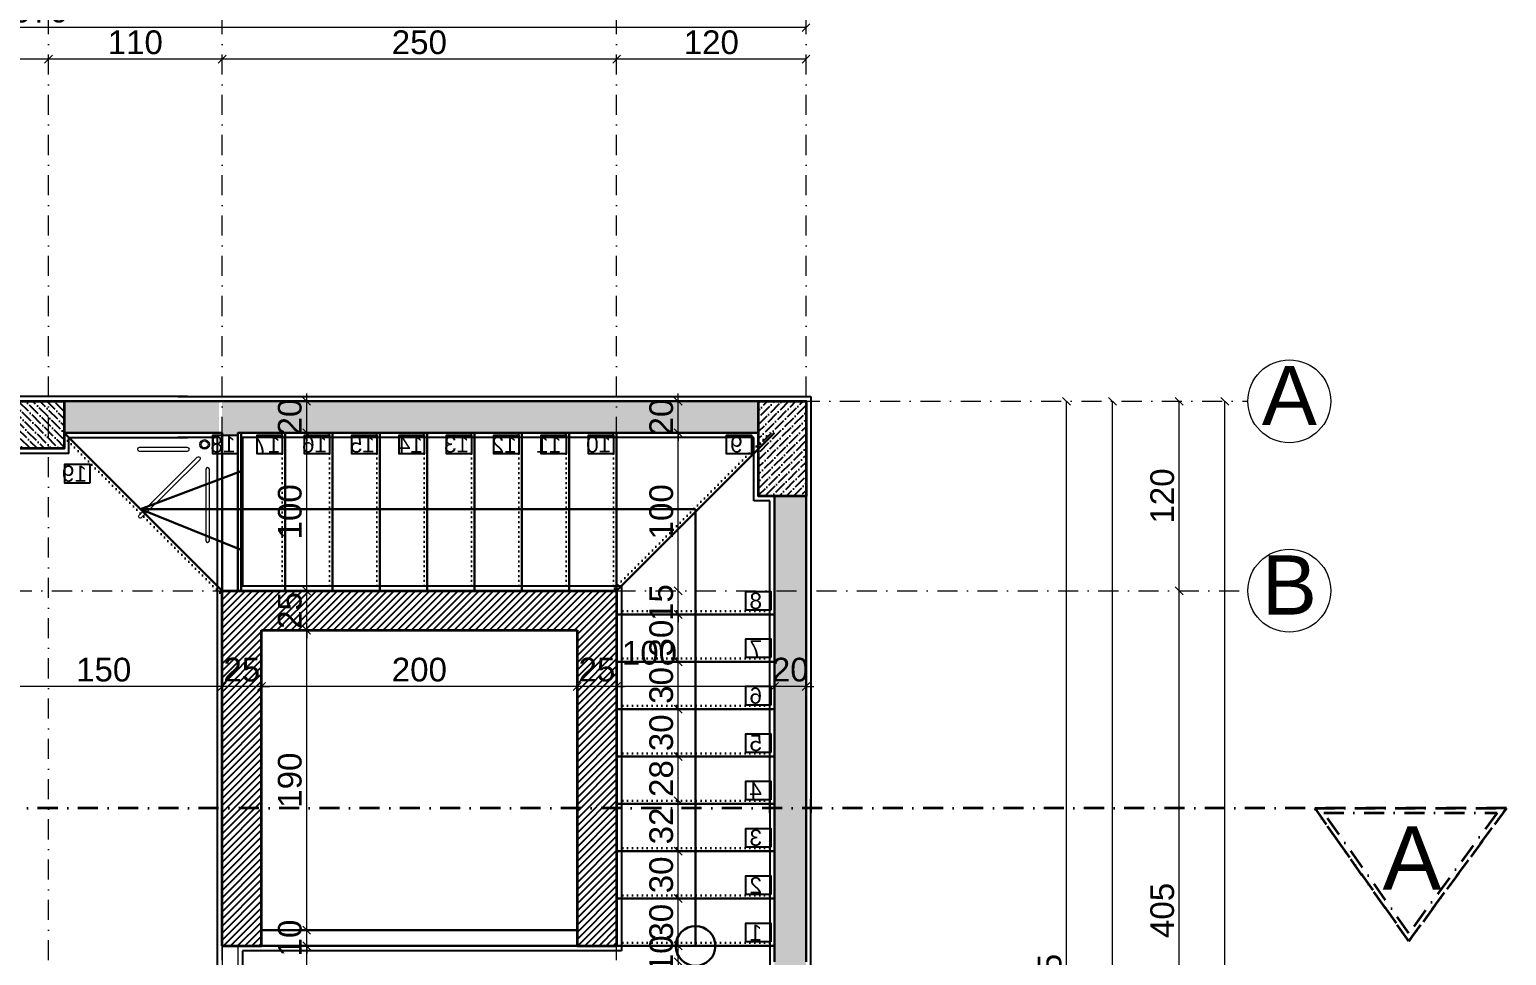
# Model space of a CAD drawing. Header units: millimetres. Extents: x 708 to 46452, y -4963 to 3960.
# Drawn here: x 11489 to 12425, y -3418 to -2832 of the extents above; entities that cross this region are included whole.
import ezdxf

# ---------------------------------------------------------------- set-up
doc = ezdxf.new("R2010")
doc.units = ezdxf.units.MM
for name, pattern in [('ACAD_ISO07W100', [3, 0, -3]), ('ACAD_ISO10W100', [18, 12, -3, 0, -3]), ('DASHDOT', [25.4, 12.7, -6.35, 0, -6.35]), ('DUZ', [0])]:
    doc.linetypes.add(name, pattern=pattern)
for name, color, linetype, lineweight in [('00_DUVAR', 22, 'Continuous', 30), ('00_IC_OLCU', 139, 'Continuous', 20), ('00_KOLON', 2, 'Continuous', 35), ('00_TEFRİŞ', 251, 'Continuous', 9), ('20', 1, 'Continuous', 0), ('AKS', 153, 'ACAD_ISO10W100', 20), ('aks ve noktalılar', 129, 'DASHDOT', 13), ('kesit çizgisi', 4, 'DASHDOT', 35), ('merdiven', 255, 'Continuous', 30), ('ölçü yatay', 150, 'DUZ', 18)]:
    doc.layers.add(name, color=color, linetype=linetype, lineweight=lineweight)
for name, color, linetype in [('DUVARTARAMA', 7, 'Continuous'), ('F-arka_plan', 7, 'Continuous'), ('PENCERE', 3, 'Continuous'), ('SIVA', 135, 'Continuous')]:
    doc.layers.add(name, color=color, linetype=linetype)
doc.styles.add('arial_1_18', font='arial.ttf', dxfattribs={"height": 0.2})
doc.styles.add('mimari altlik$0$194_PTB_WET_B1$0$Standard', font='arial.ttf')
doc.styles.get("Standard").update_dxf_attribs({"font": 'arial.ttf'})
doc.dimstyles.new('ALP_OLCU', dxfattribs={"dimscale": 0, "dimtxt": 15, "dimasz": 5, "dimexe": 0.18, "dimexo": 0.06, "dimgap": 3, "dimtad": 1, "dimdec": 0, "dimrnd": 0.1, "dimzin": 9, "dimdsep": 46, "dimtxsty": 'Standard', "dimblk": 'OBLIQUE', "dimcen": 0, "dimse1": 1, "dimse2": 1, "dimclrd": 256, "dimclre": 256, "dimclrt": 53, "dimadec": 0, "dimazin": 0, "dimtfac": 1, "dimtdec": 0, "dimtix": 1, "dimtmove": 1, "dimatfit": 3, "dimldrblk": 'ARCHTICK', "dimfxl": 0.18, "dimtolj": 1, "dimlwd": -1, "dimarcsym": 0})

# ---------------------------------------------------------------- blocks, each defined once
blk = doc.blocks.new('TRHHT')
for points in [[(5310.02, -1796.23), (5325.88, -1796.23), (5325.88, -1784.38), (5310.02, -1784.38)], [(5397.49, -1796.23), (5413.35, -1796.23), (5413.35, -1784.38), (5397.49, -1784.38)], [(5427.49, -1796.23), (5443.35, -1796.23), (5443.35, -1784.38), (5427.49, -1784.38)], [(5457.49, -1796.23), (5473.35, -1796.23), (5473.35, -1784.38), (5457.49, -1784.38)], [(5487.49, -1796.23), (5503.35, -1796.23), (5503.35, -1784.38), (5487.49, -1784.38)], [(5517.49, -1796.23), (5533.35, -1796.23), (5533.35, -1784.38), (5517.49, -1784.38)], [(5547.49, -1796.23), (5563.35, -1796.23), (5563.35, -1784.38), (5547.49, -1784.38)], [(5577.49, -1796.23), (5593.35, -1796.23), (5593.35, -1784.38), (5577.49, -1784.38)], [(5607.49, -1796.23), (5623.35, -1796.23), (5623.35, -1784.38), (5607.49, -1784.38)], [(5635.49, -1796.23), (5651.35, -1796.23), (5651.35, -1784.38), (5635.49, -1784.38)], [(5729.24, -1814.72), (5745.1, -1814.72), (5745.1, -1802.88), (5729.24, -1802.88)], [(5297.76, -1895.35), (5313.62, -1895.35), (5313.62, -1883.51), (5297.76, -1883.51)], [(5297.76, -1925.35), (5313.62, -1925.35), (5313.62, -1913.51), (5297.76, -1913.51)], [(5297.76, -1955.35), (5313.62, -1955.35), (5313.62, -1943.51), (5297.76, -1943.51)], [(5297.76, -1985.35), (5313.62, -1985.35), (5313.62, -1973.51), (5297.76, -1973.51)], [(5297.76, -2015.35), (5313.62, -2015.35), (5313.62, -2003.51), (5297.76, -2003.51)], [(5297.76, -2045.35), (5313.62, -2045.35), (5313.62, -2033.51), (5297.76, -2033.51)], [(5297.76, -2075.35), (5313.62, -2075.35), (5313.62, -2063.51), (5297.76, -2063.51)], [(5297.76, -2105.35), (5313.62, -2105.35), (5313.62, -2093.51), (5297.76, -2093.51)]]:
    blk.add_lwpolyline(points, close=True)
at = {"layer": 'merdiven'}
for p, q in [((5697.17, -1831.28), (5345.49, -1831.28)), ((5345.49, -1831.28), (5345.49, -2107.96)), ((5295.49, -1897.96), (5395.49, -1897.96)), ((5295.49, -1927.96), (5395.49, -1927.96)), ((5295.49, -1957.96), (5395.49, -1957.96)), ((5295.49, -1987.96), (5395.49, -1987.96)), ((5295.49, -2017.96), (5395.49, -2017.96)), ((5295.49, -2047.96), (5395.49, -2047.96)), ((5295.49, -2077.96), (5395.49, -2077.96)), ((5295.49, -2107.96), (5395.49, -2107.96))]:
    blk.add_line(p, q, dxfattribs=at)
at = {"layer": 'merdiven', "linetype": 'ACAD_ISO07W100'}
for p, q in [((5295.49, -1895.96), (5395.49, -1895.96)), ((5295.49, -1925.96), (5395.49, -1925.96)), ((5295.49, -1955.96), (5395.49, -1955.96)), ((5295.49, -1985.96), (5395.49, -1985.96)), ((5295.49, -2015.96), (5395.49, -2015.96)), ((5295.49, -2045.96), (5395.49, -2045.96)), ((5295.49, -2075.96), (5395.49, -2075.96)), ((5295.49, -2105.96), (5395.49, -2105.96))]:
    blk.add_line(p, q, dxfattribs=at)
at = {"layer": 'merdiven'}
for points in [[(5395.49, -1882.96), (5295.49, -1782.96)], [(5395.49, -1882.96), (5395.49, -1782.96)], [(5425.49, -1882.96), (5425.49, -1782.96)], [(5455.49, -1882.96), (5455.49, -1782.96)], [(5485.49, -1882.96), (5485.49, -1782.96)], [(5515.49, -1882.96), (5515.49, -1782.96)], [(5545.49, -1882.96), (5545.49, -1782.96)], [(5575.49, -1882.96), (5575.49, -1782.96)], [(5605.49, -1882.96), (5605.49, -1782.96)], [(5633.49, -1882.96), (5633.49, -1782.96)], [(5645.49, -1882.96), (5745.49, -1782.96)], [(5697.17, -1831.28), (5633.49, -1807.12)], [(5697.17, -1831.28), (5633.49, -1857.12)]]:
    blk.add_lwpolyline(points, dxfattribs=at)
at = {"layer": 'merdiven', "linetype": 'ACAD_ISO07W100'}
for points in [[(5396.9, -1881.54), (5296.9, -1781.54)], [(5397.49, -1882.96), (5397.49, -1782.96)], [(5427.49, -1882.96), (5427.49, -1782.96)], [(5457.49, -1882.96), (5457.49, -1782.96)], [(5487.49, -1882.96), (5487.49, -1782.96)], [(5517.49, -1882.96), (5517.49, -1782.96)], [(5547.49, -1882.96), (5547.49, -1782.96)], [(5577.49, -1882.96), (5577.49, -1782.96)], [(5607.49, -1882.96), (5607.49, -1782.96)], [(5635.49, -1882.96), (5635.49, -1782.96)], [(5646.9, -1884.37), (5746.9, -1784.37)]]:
    blk.add_lwpolyline(points, dxfattribs=at)
at = {"layer": 'merdiven'}
blk.add_circle((5345.49, -2107.96), 12.59, dxfattribs=at)
at = {"layer": 'merdiven', "color": 7, "lineweight": 35, "attachment_point": 7, "style": 'mimari altlik$0$194_PTB_WET_B1$0$Standard'}
for s, insert, char_height in [('9', (5315.62, -1795.53), 10.25), ('10', (5398.87, -1795.53), 10.253), ('\\pt184.55744;11', (5430.48, -1795.53), 10.2532), ('\\pt184.55744;12', (5458.81, -1795.53), 10.2532), ('13', (5488.91, -1795.53), 10.253), ('14', (5518.21, -1795.53), 10.253), ('15', (5548.61, -1795.53), 10.253), ('16', (5578.85, -1795.53), 10.253), ('17', (5608.55, -1795.53), 10.253), ('18', (5636.94, -1795.53), 10.253), ('\\pt184.55744;19', (5731.09, -1814.03), 10.2532), ('8', (5303.36, -1894.65), 10.25), ('7', (5303.36, -1924.65), 10.25), ('6', (5303.36, -1954.65), 10.25), ('5', (5303.36, -1984.65), 10.25), ('4', (5303.36, -2014.65), 10.25), ('3', (5303.36, -2044.65), 10.25), ('2', (5303.36, -2074.65), 10.25), ('1', (5303.36, -2104.65), 10.25)]:
    blk.add_mtext_dynamic_manual_height_columns(s, width=190.3601, gutter_width=51.27, heights=[0], dxfattribs=dict(at, insert=insert, char_height=char_height))
blk = doc.blocks.new('KOLON')
at = {"layer": 'DUVARTARAMA'}
h = blk.add_hatch(dxfattribs=at)
h.set_pattern_fill('ANSI36', color=8)
h.paths.add_polyline_path([(549.39, 3102.43), (579.39, 3102.43), (579.39, 3042.43), (549.39, 3042.43)])
at = {"layer": '00_KOLON'}
blk.add_lwpolyline([(549.39, 3102.43), (579.39, 3102.43), (579.39, 3042.43), (549.39, 3042.43), (549.39, 3102.43)], dxfattribs=at)
blk = doc.blocks.new('FWWEF')
at = {"layer": 'DUVARTARAMA'}
h = blk.add_hatch(dxfattribs=at)
h.set_pattern_fill('ANSI36', color=8, angle=90)
h.set_pattern_definition([(135, (14553.361, -3646.7643), (-6.173926, 1.683798), [7.9375, -1.5875, 0, -1.5875])])
h.paths.add_polyline_path([(11445.93, -3097.37), (11445.93, -3067.37), (11510.93, -3067.37), (11510.93, -3097.37)])
h = blk.add_hatch(dxfattribs=at)
h.set_pattern_fill('ANSI31', color=256)
h.set_pattern_definition([(45, (4550.9117, -1304.416), (-2.245064, 2.245064), [])])
h.paths.add_polyline_path([(11635.93, -3212.37), (11835.93, -3212.37), (11835.93, -3412.37), (11860.93, -3412.37), (11860.93, -3187.37), (11610.93, -3187.37), (11610.93, -3412.37), (11635.93, -3412.37)])
at = {"layer": '00_DUVAR'}
for p, q in [((11860.93, -3187.37), (11610.93, -3187.37)), ((11610.93, -3187.37), (11610.93, -3412.37)), ((11860.93, -3412.37), (11860.93, -3187.37))]:
    blk.add_line(p, q, dxfattribs=at)
at = {"layer": '00_KOLON'}
for p, q in [((11610.93, -3412.37), (11610.93, -3187.37)), ((11610.93, -3187.37), (11860.93, -3187.37)), ((11860.93, -3187.37), (11860.93, -3412.37)), ((11635.93, -3212.37), (11835.93, -3212.37))]:
    blk.add_line(p, q, dxfattribs=at)
for points in [[(11445.93, -3097.37), (11445.93, -3067.37), (11510.93, -3067.37), (11510.93, -3097.37), (11445.93, -3097.37)], [(11610.93, -3412.37), (11635.93, -3412.37), (11635.93, -3212.37)], [(11835.93, -3212.37), (11835.93, -3412.37), (11860.93, -3412.37)]]:
    blk.add_lwpolyline(points, dxfattribs=at)
at = {"layer": 'AKS', "color": 30, "linetype": 'Continuous', "lineweight": 5}
for centre in [(12287.18, -3067.37), (12287.18, -3187.37)]:
    blk.add_circle(centre, 26.25, dxfattribs=at)
at = {"layer": 'aks ve noktalılar'}
for points in [[(11500.93, -4492.37), (11500.93, -2743.88)], [(11610.93, -4492.37), (11610.93, -2743.88)], [(11860.93, -4492.37), (11860.93, -2743.88)], [(11980.93, -4492.37), (11980.93, -2743.88)], [(10585.15, -3067.37), (11670.93, -3067.37)], [(11670.93, -3067.37), (12260.93, -3067.37)], [(10585.15, -3187.37), (12260.93, -3187.37)]]:
    blk.add_lwpolyline(points, dxfattribs=at)
at = {"layer": '00_KOLON', "rotation": 180}
blk.add_blockref('KOLON', (12530.32, -24.94), dxfattribs=at)
at = {"layer": 'AKS', "color": 30, "linetype": 'Continuous', "lineweight": 5, "style": 'arial_1_18'}
for s, p in [('A', (12269.74, -3082.47)), ('B', (12269.74, -3202.47))]:
    blk.add_text(s, height=37.5, dxfattribs=at).set_placement(p)
blk = doc.blocks.new('_Oblique')
at = {"color": 0, "linetype": 'ByBlock', "lineweight": -2}
blk.add_line((-0.5, -0.5), (0.5, 0.5), dxfattribs=at)
blk = doc.blocks.new('*D332')
at = {"layer": '00_IC_OLCU', "transparency": 16777216}
blk.add_line((11980.93, -2830.7), (11010.93, -2830.7), dxfattribs=at)
at = {"layer": 'Defpoints', "color": 0, "transparency": 16777216}
for p in [(11010.93, -2830.7), (11010.93, -3067.37), (11980.93, -3067.37)]:
    blk.add_point(p, dxfattribs=at)
at = {"layer": '00_IC_OLCU', "transparency": 16777216, "xscale": 5, "yscale": 5, "zscale": 5, "rotation": 180}
blk.add_blockref('_Oblique', (11010.93, -2830.7), dxfattribs=at)
at = {"layer": '00_IC_OLCU', "transparency": 16777216, "xscale": 5, "yscale": 5, "zscale": 5}
blk.add_blockref('_Oblique', (11980.93, -2830.7), dxfattribs=at)
at = {"layer": '00_IC_OLCU', "color": 53, "transparency": 16777216, "insert": (11495.93, -2820.04), "char_height": 15, "attachment_point": 5}
blk.add_mtext('\\A1;970', dxfattribs=at)
blk = doc.blocks.new('_ArchTick')
at = {"color": 0, "linetype": 'ByBlock', "const_width": 0.15}
blk.add_lwpolyline([(-0.5, -0.5), (0.5, 0.5)], dxfattribs=at)
blk = doc.blocks.new('*D333')
at = {"layer": '00_IC_OLCU', "transparency": 16777216}
blk.add_line((11980.93, -2850.7), (11860.93, -2850.7), dxfattribs=at)
at = {"layer": 'Defpoints', "color": 0, "transparency": 16777216}
for p in [(11860.93, -2850.7), (11860.93, -3067.37), (11980.93, -3067.37)]:
    blk.add_point(p, dxfattribs=at)
at = {"layer": '00_IC_OLCU', "transparency": 16777216, "xscale": 5, "yscale": 5, "zscale": 5, "rotation": 180}
blk.add_blockref('_Oblique', (11860.93, -2850.7), dxfattribs=at)
at = {"layer": '00_IC_OLCU', "transparency": 16777216, "xscale": 5, "yscale": 5, "zscale": 5}
blk.add_blockref('_Oblique', (11980.93, -2850.7), dxfattribs=at)
at = {"layer": '00_IC_OLCU', "color": 53, "transparency": 16777216, "insert": (11920.93, -2840.04), "char_height": 15, "attachment_point": 5}
blk.add_mtext('\\A1;120', dxfattribs=at)
blk = doc.blocks.new('*D334')
at = {"layer": '00_IC_OLCU', "transparency": 16777216}
blk.add_line((11860.93, -2850.7), (11610.93, -2850.7), dxfattribs=at)
at = {"layer": 'Defpoints', "color": 0, "transparency": 16777216}
for p in [(11610.93, -2850.7), (11610.93, -2850.7), (11860.93, -3067.37)]:
    blk.add_point(p, dxfattribs=at)
at = {"layer": '00_IC_OLCU', "transparency": 16777216, "xscale": 5, "yscale": 5, "zscale": 5, "rotation": 180}
blk.add_blockref('_Oblique', (11610.93, -2850.7), dxfattribs=at)
at = {"layer": '00_IC_OLCU', "transparency": 16777216, "xscale": 5, "yscale": 5, "zscale": 5}
blk.add_blockref('_Oblique', (11860.93, -2850.7), dxfattribs=at)
at = {"layer": '00_IC_OLCU', "color": 53, "transparency": 16777216, "insert": (11735.93, -2840.04), "char_height": 15, "attachment_point": 5}
blk.add_mtext('\\A1;250', dxfattribs=at)
blk = doc.blocks.new('*D335')
at = {"layer": '00_IC_OLCU', "transparency": 16777216}
blk.add_line((11610.93, -2850.7), (11500.93, -2850.7), dxfattribs=at)
at = {"layer": 'Defpoints', "color": 0, "transparency": 16777216}
for p in [(11500.93, -2850.7), (11500.93, -2850.7), (11610.93, -2850.7)]:
    blk.add_point(p, dxfattribs=at)
at = {"layer": '00_IC_OLCU', "transparency": 16777216, "xscale": 5, "yscale": 5, "zscale": 5, "rotation": 180}
blk.add_blockref('_Oblique', (11500.93, -2850.7), dxfattribs=at)
at = {"layer": '00_IC_OLCU', "transparency": 16777216, "xscale": 5, "yscale": 5, "zscale": 5}
blk.add_blockref('_Oblique', (11610.93, -2850.7), dxfattribs=at)
at = {"layer": '00_IC_OLCU', "color": 53, "transparency": 16777216, "insert": (11555.93, -2840.04), "char_height": 15, "attachment_point": 5}
blk.add_mtext('\\A1;110', dxfattribs=at)
blk = doc.blocks.new('*D336')
at = {"layer": '00_IC_OLCU', "transparency": 16777216}
blk.add_line((11500.93, -2850.7), (11410.93, -2850.7), dxfattribs=at)
at = {"layer": 'Defpoints', "color": 0, "transparency": 16777216}
for p in [(11410.93, -2850.7), (11410.93, -2850.7), (11500.93, -2850.7)]:
    blk.add_point(p, dxfattribs=at)
at = {"layer": '00_IC_OLCU', "transparency": 16777216, "xscale": 5, "yscale": 5, "zscale": 5, "rotation": 180}
blk.add_blockref('_Oblique', (11410.93, -2850.7), dxfattribs=at)
at = {"layer": '00_IC_OLCU', "transparency": 16777216, "xscale": 5, "yscale": 5, "zscale": 5}
blk.add_blockref('_Oblique', (11500.93, -2850.7), dxfattribs=at)
at = {"layer": '00_IC_OLCU', "color": 53, "transparency": 16777216, "insert": (11455.93, -2840.04), "char_height": 15, "attachment_point": 5}
blk.add_mtext('\\A1;90', dxfattribs=at)
blk = doc.blocks.new('*D249')
at = {"layer": '00_IC_OLCU', "transparency": 16777216}
blk.add_line((12246.29, -4157.37), (12246.29, -3067.37), dxfattribs=at)
at = {"layer": 'Defpoints', "color": 0, "transparency": 16777216}
for p in [(11980.93, -3067.37), (12246.29, -3067.37), (11410.93, -4157.37)]:
    blk.add_point(p, dxfattribs=at)
at = {"layer": '00_IC_OLCU', "transparency": 16777216, "xscale": 5, "yscale": 5, "zscale": 5}
for p, rotation in [((12246.29, -3067.37), 90), ((12246.29, -4157.37), 270)]:
    blk.add_blockref('_Oblique', p, dxfattribs=dict(at, rotation=rotation))
at = {"layer": '00_IC_OLCU', "color": 53, "transparency": 16777216, "insert": (12235.63, -3612.37), "char_height": 15, "attachment_point": 5, "rotation": 90}
blk.add_mtext('\\A1;1090', dxfattribs=at)
blk = doc.blocks.new('*D310')
at = {"layer": '00_IC_OLCU', "transparency": 16777216}
blk.add_line((12217.37, -3592.37), (12217.37, -3187.37), dxfattribs=at)
at = {"layer": 'Defpoints', "color": 0, "transparency": 16777216}
for p in [(12217.37, -3187.37), (12217.37, -3187.37), (12217.37, -3592.37)]:
    blk.add_point(p, dxfattribs=at)
at = {"layer": '00_IC_OLCU', "transparency": 16777216, "xscale": 5, "yscale": 5, "zscale": 5}
for p, rotation in [((12217.37, -3187.37), 90), ((12217.37, -3592.37), 270)]:
    blk.add_blockref('_Oblique', p, dxfattribs=dict(at, rotation=rotation))
at = {"layer": '00_IC_OLCU', "color": 53, "transparency": 16777216, "insert": (12206.71, -3389.87), "char_height": 15, "attachment_point": 5, "rotation": 90}
blk.add_mtext('\\A1;405', dxfattribs=at)
blk = doc.blocks.new('*D311')
at = {"layer": '00_IC_OLCU', "transparency": 16777216}
blk.add_line((12217.37, -3187.37), (12217.37, -3067.37), dxfattribs=at)
at = {"layer": 'Defpoints', "color": 0, "transparency": 16777216}
for p in [(12217.37, -3067.37), (12217.37, -3067.37), (12217.37, -3187.37)]:
    blk.add_point(p, dxfattribs=at)
at = {"layer": '00_IC_OLCU', "transparency": 16777216, "xscale": 5, "yscale": 5, "zscale": 5}
for p, rotation in [((12217.37, -3067.37), 90), ((12217.37, -3187.37), 270)]:
    blk.add_blockref('_Oblique', p, dxfattribs=dict(at, rotation=rotation))
at = {"layer": '00_IC_OLCU', "color": 53, "transparency": 16777216, "insert": (12206.71, -3127.37), "char_height": 15, "attachment_point": 5, "rotation": 90}
blk.add_mtext('\\A1;120', dxfattribs=at)
blk = doc.blocks.new('*D313')
at = {"layer": '00_IC_OLCU', "transparency": 16777216}
blk.add_line((12175.14, -4075.37), (12175.14, -3067.37), dxfattribs=at)
at = {"layer": 'Defpoints', "color": 0, "transparency": 16777216}
for p in [(11980.93, -3067.37), (12175.14, -3067.37), (11410.93, -4075.37)]:
    blk.add_point(p, dxfattribs=at)
at = {"layer": '00_IC_OLCU', "transparency": 16777216, "xscale": 5, "yscale": 5, "zscale": 5}
for p, rotation in [((12175.14, -3067.37), 90), ((12175.14, -4075.37), 270)]:
    blk.add_blockref('_Oblique', p, dxfattribs=dict(at, rotation=rotation))
at = {"layer": '00_IC_OLCU', "color": 53, "transparency": 16777216, "insert": (12164.48, -3571.37), "char_height": 15, "attachment_point": 5, "rotation": 90}
blk.add_mtext('\\A1;1008', dxfattribs=at)
blk = doc.blocks.new('*D316')
at = {"layer": '00_IC_OLCU', "transparency": 16777216}
blk.add_line((12145.96, -3802.37), (12145.96, -3067.37), dxfattribs=at)
at = {"layer": 'Defpoints', "color": 0, "transparency": 16777216}
for p in [(11970.93, -3067.37), (12145.96, -3067.37), (11970.93, -3802.37)]:
    blk.add_point(p, dxfattribs=at)
at = {"layer": '00_IC_OLCU', "transparency": 16777216, "xscale": 5, "yscale": 5, "zscale": 5}
for p, rotation in [((12145.96, -3067.37), 90), ((12145.96, -3802.37), 270)]:
    blk.add_blockref('_Oblique', p, dxfattribs=dict(at, rotation=rotation))
at = {"layer": '00_IC_OLCU', "color": 53, "transparency": 16777216, "insert": (12135.3, -3434.87), "char_height": 15, "attachment_point": 5, "rotation": 90}
blk.add_mtext('\\A1;735', dxfattribs=at)
blk = doc.blocks.new('*D326')
at = {"layer": '00_IC_OLCU', "transparency": 16777216}
blk.add_line((11664.56, -3582.37), (11664.56, -3412.37), dxfattribs=at)
at = {"layer": 'Defpoints', "color": 0, "transparency": 16777216}
for p in [(11635.93, -3412.37), (11664.56, -3412.37), (11626.04, -3582.37)]:
    blk.add_point(p, dxfattribs=at)
at = {"layer": '00_IC_OLCU', "transparency": 16777216, "xscale": 5, "yscale": 5, "zscale": 5}
for p, rotation in [((11664.56, -3412.37), 90), ((11664.56, -3582.37), 270)]:
    blk.add_blockref('_Oblique', p, dxfattribs=dict(at, rotation=rotation))
at = {"layer": '00_IC_OLCU', "color": 53, "transparency": 16777216, "insert": (11653.9, -3497.37), "char_height": 15, "attachment_point": 5, "rotation": 90}
blk.add_mtext('\\A1;170', dxfattribs=at)
blk = doc.blocks.new('*D327')
at = {"layer": '00_IC_OLCU', "transparency": 16777216}
for p, q in [((11664.56, -3402.37), (11664.56, -3397.37)), ((11664.56, -3412.37), (11664.56, -3402.37)), ((11664.56, -3412.37), (11664.56, -3417.37))]:
    blk.add_line(p, q, dxfattribs=at)
at = {"layer": 'Defpoints', "color": 0, "transparency": 16777216}
for p in [(11635.93, -3402.37), (11664.56, -3402.37), (11635.93, -3412.37)]:
    blk.add_point(p, dxfattribs=at)
at = {"layer": '00_IC_OLCU', "transparency": 16777216, "xscale": 5, "yscale": 5, "zscale": 5}
for p, rotation in [((11664.56, -3402.37), 270), ((11664.56, -3412.37), 90)]:
    blk.add_blockref('_Oblique', p, dxfattribs=dict(at, rotation=rotation))
at = {"layer": '00_IC_OLCU', "color": 53, "transparency": 16777216, "insert": (11653.9, -3407.37), "char_height": 15, "attachment_point": 5, "rotation": 90}
blk.add_mtext('\\A1;10', dxfattribs=at)
blk = doc.blocks.new('*D328')
at = {"layer": '00_IC_OLCU', "transparency": 16777216}
blk.add_line((11664.56, -3402.37), (11664.56, -3212.37), dxfattribs=at)
at = {"layer": 'Defpoints', "color": 0, "transparency": 16777216}
for p in [(11635.93, -3212.37), (11664.56, -3212.37), (11635.93, -3402.37)]:
    blk.add_point(p, dxfattribs=at)
at = {"layer": '00_IC_OLCU', "transparency": 16777216, "xscale": 5, "yscale": 5, "zscale": 5}
for p, rotation in [((11664.56, -3212.37), 90), ((11664.56, -3402.37), 270)]:
    blk.add_blockref('_Oblique', p, dxfattribs=dict(at, rotation=rotation))
at = {"layer": '00_IC_OLCU', "color": 53, "transparency": 16777216, "insert": (11653.9, -3307.37), "char_height": 15, "attachment_point": 5, "rotation": 90}
blk.add_mtext('\\A1;190', dxfattribs=at)
blk = doc.blocks.new('*D329')
at = {"layer": '00_IC_OLCU', "transparency": 16777216}
for p, q in [((11664.56, -3187.37), (11664.56, -3182.37)), ((11664.56, -3212.37), (11664.56, -3187.37)), ((11664.56, -3212.37), (11664.56, -3217.37))]:
    blk.add_line(p, q, dxfattribs=at)
at = {"layer": 'Defpoints', "color": 0, "transparency": 16777216}
for p in [(11610.93, -3187.37), (11664.56, -3187.37), (11635.93, -3212.37)]:
    blk.add_point(p, dxfattribs=at)
at = {"layer": '00_IC_OLCU', "transparency": 16777216, "xscale": 5, "yscale": 5, "zscale": 5}
for p, rotation in [((11664.56, -3187.37), 270), ((11664.56, -3212.37), 90)]:
    blk.add_blockref('_Oblique', p, dxfattribs=dict(at, rotation=rotation))
at = {"layer": '00_IC_OLCU', "color": 53, "transparency": 16777216, "insert": (11653.9, -3199.87), "char_height": 15, "attachment_point": 5, "rotation": 90}
blk.add_mtext('\\A1;25', dxfattribs=at)
blk = doc.blocks.new('*D330')
at = {"layer": '00_IC_OLCU', "transparency": 16777216}
blk.add_line((11664.56, -3187.37), (11664.56, -3087.37), dxfattribs=at)
at = {"layer": 'Defpoints', "color": 0, "transparency": 16777216}
for p in [(11622.93, -3087.37), (11664.56, -3087.37), (11610.93, -3187.37)]:
    blk.add_point(p, dxfattribs=at)
at = {"layer": '00_IC_OLCU', "transparency": 16777216, "xscale": 5, "yscale": 5, "zscale": 5}
for p, rotation in [((11664.56, -3087.37), 90), ((11664.56, -3187.37), 270)]:
    blk.add_blockref('_Oblique', p, dxfattribs=dict(at, rotation=rotation))
at = {"layer": '00_IC_OLCU', "color": 53, "transparency": 16777216, "insert": (11653.9, -3137.37), "char_height": 15, "attachment_point": 5, "rotation": 90}
blk.add_mtext('\\A1;100', dxfattribs=at)
blk = doc.blocks.new('*D331')
at = {"layer": '00_IC_OLCU', "transparency": 16777216}
for p, q in [((11664.56, -3067.37), (11664.56, -3062.37)), ((11664.56, -3087.37), (11664.56, -3067.37)), ((11664.56, -3087.37), (11664.56, -3092.37))]:
    blk.add_line(p, q, dxfattribs=at)
at = {"layer": 'Defpoints', "color": 0, "transparency": 16777216}
for p in [(11585.93, -3067.37), (11664.56, -3067.37), (11622.93, -3087.37)]:
    blk.add_point(p, dxfattribs=at)
at = {"layer": '00_IC_OLCU', "transparency": 16777216, "xscale": 5, "yscale": 5, "zscale": 5}
for p, rotation in [((11664.56, -3067.37), 270), ((11664.56, -3087.37), 90)]:
    blk.add_blockref('_Oblique', p, dxfattribs=dict(at, rotation=rotation))
at = {"layer": '00_IC_OLCU', "color": 53, "transparency": 16777216, "insert": (11653.9, -3077.37), "char_height": 15, "attachment_point": 5, "rotation": 90}
blk.add_mtext('\\A1;20', dxfattribs=at)
blk = doc.blocks.new('*D260')
at = {"layer": '00_IC_OLCU', "transparency": 16777216}
for p, q in [((11899.93, -3412.37), (11899.93, -3407.37)), ((11899.93, -3422.37), (11899.93, -3412.37)), ((11899.93, -3422.37), (11899.93, -3427.37))]:
    blk.add_line(p, q, dxfattribs=at)
at = {"layer": 'Defpoints', "color": 0, "transparency": 16777216}
for p in [(11860.93, -3412.37), (11899.93, -3412.37), (11960.93, -3422.37)]:
    blk.add_point(p, dxfattribs=at)
at = {"layer": '00_IC_OLCU', "transparency": 16777216, "xscale": 5, "yscale": 5, "zscale": 5}
for p, rotation in [((11899.93, -3412.37), 270), ((11899.93, -3422.37), 90)]:
    blk.add_blockref('_Oblique', p, dxfattribs=dict(at, rotation=rotation))
at = {"layer": '00_IC_OLCU', "color": 53, "transparency": 16777216, "insert": (11889.27, -3417.37), "char_height": 15, "attachment_point": 5, "rotation": 90}
blk.add_mtext('\\A1;10', dxfattribs=at)
blk = doc.blocks.new('*D261')
at = {"layer": '00_IC_OLCU', "transparency": 16777216}
blk.add_line((11899.93, -3412.37), (11899.93, -3382.37), dxfattribs=at)
at = {"layer": 'Defpoints', "color": 0, "transparency": 16777216}
for p in [(11860.93, -3382.37), (11899.93, -3382.37), (11860.93, -3412.37)]:
    blk.add_point(p, dxfattribs=at)
at = {"layer": '00_IC_OLCU', "transparency": 16777216, "xscale": 5, "yscale": 5, "zscale": 5}
for p, rotation in [((11899.93, -3382.37), 90), ((11899.93, -3412.37), 270)]:
    blk.add_blockref('_Oblique', p, dxfattribs=dict(at, rotation=rotation))
at = {"layer": '00_IC_OLCU', "color": 53, "transparency": 16777216, "insert": (11889.26, -3397.37), "char_height": 15, "attachment_point": 5, "rotation": 90}
blk.add_mtext('\\A1;30', dxfattribs=at)
blk = doc.blocks.new('*D262')
at = {"layer": '00_IC_OLCU', "transparency": 16777216}
blk.add_line((11899.93, -3382.37), (11899.93, -3352.37), dxfattribs=at)
at = {"layer": 'Defpoints', "color": 0, "transparency": 16777216}
for p in [(11860.93, -3352.37), (11899.93, -3352.37), (11860.93, -3382.37)]:
    blk.add_point(p, dxfattribs=at)
at = {"layer": '00_IC_OLCU', "transparency": 16777216, "xscale": 5, "yscale": 5, "zscale": 5}
for p, rotation in [((11899.93, -3352.37), 90), ((11899.93, -3382.37), 270)]:
    blk.add_blockref('_Oblique', p, dxfattribs=dict(at, rotation=rotation))
at = {"layer": '00_IC_OLCU', "color": 53, "transparency": 16777216, "insert": (11889.26, -3367.37), "char_height": 15, "attachment_point": 5, "rotation": 90}
blk.add_mtext('\\A1;30', dxfattribs=at)
blk = doc.blocks.new('*D263')
at = {"layer": '00_IC_OLCU', "transparency": 16777216}
blk.add_line((11899.93, -3352.37), (11899.93, -3320.37), dxfattribs=at)
at = {"layer": 'Defpoints', "color": 0, "transparency": 16777216}
for p in [(11860.93, -3320.37), (11899.93, -3320.37), (11860.93, -3352.37)]:
    blk.add_point(p, dxfattribs=at)
at = {"layer": '00_IC_OLCU', "transparency": 16777216, "xscale": 5, "yscale": 5, "zscale": 5}
for p, rotation in [((11899.93, -3320.37), 90), ((11899.93, -3352.37), 270)]:
    blk.add_blockref('_Oblique', p, dxfattribs=dict(at, rotation=rotation))
at = {"layer": '00_IC_OLCU', "color": 53, "transparency": 16777216, "insert": (11889.26, -3336.37), "char_height": 15, "attachment_point": 5, "rotation": 90}
blk.add_mtext('\\A1;32', dxfattribs=at)
blk = doc.blocks.new('*D264')
at = {"layer": '00_IC_OLCU', "transparency": 16777216}
blk.add_line((11899.93, -3320.37), (11899.93, -3292.37), dxfattribs=at)
at = {"layer": 'Defpoints', "color": 0, "transparency": 16777216}
for p in [(11860.93, -3292.37), (11899.93, -3292.37), (11860.93, -3320.37)]:
    blk.add_point(p, dxfattribs=at)
at = {"layer": '00_IC_OLCU', "transparency": 16777216, "xscale": 5, "yscale": 5, "zscale": 5}
for p, rotation in [((11899.93, -3292.37), 90), ((11899.93, -3320.37), 270)]:
    blk.add_blockref('_Oblique', p, dxfattribs=dict(at, rotation=rotation))
at = {"layer": '00_IC_OLCU', "color": 53, "transparency": 16777216, "insert": (11889.27, -3306.37), "char_height": 15, "attachment_point": 5, "rotation": 90}
blk.add_mtext('\\A1;28', dxfattribs=at)
blk = doc.blocks.new('*D265')
at = {"layer": '00_IC_OLCU', "transparency": 16777216}
blk.add_line((11899.93, -3292.37), (11899.93, -3262.37), dxfattribs=at)
at = {"layer": 'Defpoints', "color": 0, "transparency": 16777216}
for p in [(11860.93, -3262.37), (11899.93, -3262.37), (11860.93, -3292.37)]:
    blk.add_point(p, dxfattribs=at)
at = {"layer": '00_IC_OLCU', "transparency": 16777216, "xscale": 5, "yscale": 5, "zscale": 5}
for p, rotation in [((11899.93, -3262.37), 90), ((11899.93, -3292.37), 270)]:
    blk.add_blockref('_Oblique', p, dxfattribs=dict(at, rotation=rotation))
at = {"layer": '00_IC_OLCU', "color": 53, "transparency": 16777216, "insert": (11889.26, -3277.37), "char_height": 15, "attachment_point": 5, "rotation": 90}
blk.add_mtext('\\A1;30', dxfattribs=at)
blk = doc.blocks.new('*D266')
at = {"layer": '00_IC_OLCU', "transparency": 16777216}
blk.add_line((11899.93, -3262.37), (11899.93, -3232.37), dxfattribs=at)
at = {"layer": 'Defpoints', "color": 0, "transparency": 16777216}
for p in [(11860.93, -3232.37), (11899.93, -3232.37), (11860.93, -3262.37)]:
    blk.add_point(p, dxfattribs=at)
at = {"layer": '00_IC_OLCU', "transparency": 16777216, "xscale": 5, "yscale": 5, "zscale": 5}
for p, rotation in [((11899.93, -3232.37), 90), ((11899.93, -3262.37), 270)]:
    blk.add_blockref('_Oblique', p, dxfattribs=dict(at, rotation=rotation))
at = {"layer": '00_IC_OLCU', "color": 53, "transparency": 16777216, "insert": (11889.26, -3247.37), "char_height": 15, "attachment_point": 5, "rotation": 90}
blk.add_mtext('\\A1;30', dxfattribs=at)
blk = doc.blocks.new('*D267')
at = {"layer": '00_IC_OLCU', "transparency": 16777216}
blk.add_line((11899.93, -3232.37), (11899.93, -3202.37), dxfattribs=at)
at = {"layer": 'Defpoints', "color": 0, "transparency": 16777216}
for p in [(11860.93, -3202.37), (11899.93, -3202.37), (11860.93, -3232.37)]:
    blk.add_point(p, dxfattribs=at)
at = {"layer": '00_IC_OLCU', "transparency": 16777216, "xscale": 5, "yscale": 5, "zscale": 5}
for p, rotation in [((11899.93, -3202.37), 90), ((11899.93, -3232.37), 270)]:
    blk.add_blockref('_Oblique', p, dxfattribs=dict(at, rotation=rotation))
at = {"layer": '00_IC_OLCU', "color": 53, "transparency": 16777216, "insert": (11889.26, -3217.37), "char_height": 15, "attachment_point": 5, "rotation": 90}
blk.add_mtext('\\A1;30', dxfattribs=at)
blk = doc.blocks.new('*D268')
at = {"layer": '00_IC_OLCU', "transparency": 16777216}
for p, q in [((11899.93, -3187.37), (11899.93, -3182.37)), ((11899.93, -3202.37), (11899.93, -3187.37)), ((11899.93, -3202.37), (11899.93, -3207.37))]:
    blk.add_line(p, q, dxfattribs=at)
at = {"layer": 'Defpoints', "color": 0, "transparency": 16777216}
for p in [(11858.93, -3187.37), (11899.93, -3187.37), (11860.93, -3202.37)]:
    blk.add_point(p, dxfattribs=at)
at = {"layer": '00_IC_OLCU', "transparency": 16777216, "xscale": 5, "yscale": 5, "zscale": 5}
for p, rotation in [((11899.93, -3187.37), 270), ((11899.93, -3202.37), 90)]:
    blk.add_blockref('_Oblique', p, dxfattribs=dict(at, rotation=rotation))
at = {"layer": '00_IC_OLCU', "color": 53, "transparency": 16777216, "insert": (11889.27, -3194.87), "char_height": 15, "attachment_point": 5, "rotation": 90}
blk.add_mtext('\\A1;15', dxfattribs=at)
blk = doc.blocks.new('*D269')
at = {"layer": '00_IC_OLCU', "transparency": 16777216}
blk.add_line((11899.93, -3187.37), (11899.93, -3087.37), dxfattribs=at)
at = {"layer": 'Defpoints', "color": 0, "transparency": 16777216}
for p in [(11858.93, -3087.37), (11899.93, -3087.37), (11858.93, -3187.37)]:
    blk.add_point(p, dxfattribs=at)
at = {"layer": '00_IC_OLCU', "transparency": 16777216, "xscale": 5, "yscale": 5, "zscale": 5}
for p, rotation in [((11899.93, -3087.37), 90), ((11899.93, -3187.37), 270)]:
    blk.add_blockref('_Oblique', p, dxfattribs=dict(at, rotation=rotation))
at = {"layer": '00_IC_OLCU', "color": 53, "transparency": 16777216, "insert": (11889.27, -3137.37), "char_height": 15, "attachment_point": 5, "rotation": 90}
blk.add_mtext('\\A1;100', dxfattribs=at)
blk = doc.blocks.new('*D270')
at = {"layer": '00_IC_OLCU', "transparency": 16777216}
for p, q in [((11899.93, -3067.37), (11899.93, -3062.37)), ((11899.93, -3087.37), (11899.93, -3067.37)), ((11899.93, -3087.37), (11899.93, -3092.37))]:
    blk.add_line(p, q, dxfattribs=at)
at = {"layer": 'Defpoints', "color": 0, "transparency": 16777216}
for p in [(11860.93, -3067.37), (11899.93, -3067.37), (11858.93, -3087.37)]:
    blk.add_point(p, dxfattribs=at)
at = {"layer": '00_IC_OLCU', "transparency": 16777216, "xscale": 5, "yscale": 5, "zscale": 5}
for p, rotation in [((11899.93, -3067.37), 270), ((11899.93, -3087.37), 90)]:
    blk.add_blockref('_Oblique', p, dxfattribs=dict(at, rotation=rotation))
at = {"layer": '00_IC_OLCU', "color": 53, "transparency": 16777216, "insert": (11889.27, -3077.37), "char_height": 15, "attachment_point": 5, "rotation": 90}
blk.add_mtext('\\A1;20', dxfattribs=at)
blk = doc.blocks.new('*D286')
at = {"layer": '00_IC_OLCU', "transparency": 16777216}
for p, q in [((11960.93, -3248.08), (11955.93, -3248.08)), ((11980.93, -3248.08), (11960.93, -3248.08)), ((11980.93, -3248.08), (11985.93, -3248.08))]:
    blk.add_line(p, q, dxfattribs=at)
at = {"layer": 'Defpoints', "color": 0, "transparency": 16777216}
for p in [(11960.93, -3248.08), (11960.93, -3258.72), (11980.93, -3258.72)]:
    blk.add_point(p, dxfattribs=at)
at = {"layer": '00_IC_OLCU', "transparency": 16777216, "xscale": 5, "yscale": 5, "zscale": 5}
blk.add_blockref('_Oblique', (11960.93, -3248.08), dxfattribs=at)
at = {"layer": '00_IC_OLCU', "transparency": 16777216, "xscale": 5, "yscale": 5, "zscale": 5, "rotation": 180}
blk.add_blockref('_Oblique', (11980.93, -3248.08), dxfattribs=at)
at = {"layer": '00_IC_OLCU', "color": 53, "transparency": 16777216, "insert": (11970.93, -3237.43), "char_height": 15, "attachment_point": 5}
blk.add_mtext('\\A1;20', dxfattribs=at)
blk = doc.blocks.new('*D287')
at = {"layer": '00_IC_OLCU', "transparency": 16777216}
blk.add_line((11960.93, -3248.08), (11860.93, -3248.08), dxfattribs=at)
at = {"layer": 'Defpoints', "color": 0, "transparency": 16777216}
for p in [(11860.93, -3248.08), (11860.93, -3248.08), (11960.93, -3258.72)]:
    blk.add_point(p, dxfattribs=at)
at = {"layer": '00_IC_OLCU', "transparency": 16777216, "xscale": 5, "yscale": 5, "zscale": 5, "rotation": 180}
blk.add_blockref('_Oblique', (11860.93, -3248.08), dxfattribs=at)
at = {"layer": '00_IC_OLCU', "transparency": 16777216, "xscale": 5, "yscale": 5, "zscale": 5}
blk.add_blockref('_Oblique', (11960.93, -3248.08), dxfattribs=at)
at = {"layer": '00_IC_OLCU', "color": 53, "transparency": 16777216, "insert": (11881.75, -3226.77), "char_height": 15, "attachment_point": 5}
blk.add_mtext('\\A1;100', dxfattribs=at)
blk = doc.blocks.new('*D288')
at = {"layer": '00_IC_OLCU', "transparency": 16777216}
for p, q in [((11835.93, -3248.08), (11830.93, -3248.08)), ((11860.93, -3248.08), (11835.93, -3248.08)), ((11860.93, -3248.08), (11865.93, -3248.08))]:
    blk.add_line(p, q, dxfattribs=at)
at = {"layer": 'Defpoints', "color": 0, "transparency": 16777216}
for p in [(11835.93, -3212.37), (11835.93, -3248.08), (11860.93, -3248.08)]:
    blk.add_point(p, dxfattribs=at)
at = {"layer": '00_IC_OLCU', "transparency": 16777216, "xscale": 5, "yscale": 5, "zscale": 5}
blk.add_blockref('_Oblique', (11835.93, -3248.08), dxfattribs=at)
at = {"layer": '00_IC_OLCU', "transparency": 16777216, "xscale": 5, "yscale": 5, "zscale": 5, "rotation": 180}
blk.add_blockref('_Oblique', (11860.93, -3248.08), dxfattribs=at)
at = {"layer": '00_IC_OLCU', "color": 53, "transparency": 16777216, "insert": (11848.43, -3237.43), "char_height": 15, "attachment_point": 5}
blk.add_mtext('\\A1;25', dxfattribs=at)
blk = doc.blocks.new('*D289')
at = {"layer": '00_IC_OLCU', "transparency": 16777216}
blk.add_line((11835.93, -3248.08), (11635.93, -3248.08), dxfattribs=at)
at = {"layer": 'Defpoints', "color": 0, "transparency": 16777216}
for p in [(11635.93, -3212.37), (11835.93, -3212.37), (11635.93, -3248.08)]:
    blk.add_point(p, dxfattribs=at)
at = {"layer": '00_IC_OLCU', "transparency": 16777216, "xscale": 5, "yscale": 5, "zscale": 5, "rotation": 180}
blk.add_blockref('_Oblique', (11635.93, -3248.08), dxfattribs=at)
at = {"layer": '00_IC_OLCU', "transparency": 16777216, "xscale": 5, "yscale": 5, "zscale": 5}
blk.add_blockref('_Oblique', (11835.93, -3248.08), dxfattribs=at)
at = {"layer": '00_IC_OLCU', "color": 53, "transparency": 16777216, "insert": (11735.93, -3237.43), "char_height": 15, "attachment_point": 5}
blk.add_mtext('\\A1;200', dxfattribs=at)
blk = doc.blocks.new('*D290')
at = {"layer": '00_IC_OLCU', "transparency": 16777216}
for p, q in [((11610.93, -3248.08), (11605.93, -3248.08)), ((11635.93, -3248.08), (11610.93, -3248.08)), ((11635.93, -3248.08), (11640.93, -3248.08))]:
    blk.add_line(p, q, dxfattribs=at)
at = {"layer": 'Defpoints', "color": 0, "transparency": 16777216}
for p in [(11610.93, -3187.37), (11635.93, -3212.37), (11610.93, -3248.08)]:
    blk.add_point(p, dxfattribs=at)
at = {"layer": '00_IC_OLCU', "transparency": 16777216, "xscale": 5, "yscale": 5, "zscale": 5}
blk.add_blockref('_Oblique', (11610.93, -3248.08), dxfattribs=at)
at = {"layer": '00_IC_OLCU', "transparency": 16777216, "xscale": 5, "yscale": 5, "zscale": 5, "rotation": 180}
blk.add_blockref('_Oblique', (11635.93, -3248.08), dxfattribs=at)
at = {"layer": '00_IC_OLCU', "color": 53, "transparency": 16777216, "insert": (11623.43, -3237.43), "char_height": 15, "attachment_point": 5}
blk.add_mtext('\\A1;25', dxfattribs=at)
blk = doc.blocks.new('*D291')
at = {"layer": '00_IC_OLCU', "transparency": 16777216}
blk.add_line((11610.93, -3248.08), (11460.93, -3248.08), dxfattribs=at)
at = {"layer": 'Defpoints', "color": 0, "transparency": 16777216}
for p in [(11610.93, -3187.37), (11460.93, -3247.37), (11460.93, -3248.08)]:
    blk.add_point(p, dxfattribs=at)
at = {"layer": '00_IC_OLCU', "transparency": 16777216, "xscale": 5, "yscale": 5, "zscale": 5, "rotation": 180}
blk.add_blockref('_Oblique', (11460.93, -3248.08), dxfattribs=at)
at = {"layer": '00_IC_OLCU', "transparency": 16777216, "xscale": 5, "yscale": 5, "zscale": 5}
blk.add_blockref('_Oblique', (11610.93, -3248.08), dxfattribs=at)
at = {"layer": '00_IC_OLCU', "color": 53, "transparency": 16777216, "insert": (11535.93, -3237.43), "char_height": 15, "attachment_point": 5}
blk.add_mtext('\\A1;150', dxfattribs=at)
blk = doc.blocks.new('RGREG')
at = {"layer": '00_IC_OLCU'}
for base, p1, p2, angle, picture, middle in [((11010.93, -2830.7), (11980.93, -3067.37), (11010.93, -3067.37), 180, '*D332', (11495.93, -2820.04)), ((11410.93, -2850.7), (11500.93, -2850.7), (11410.93, -2850.7), 180, '*D336', (11455.93, -2840.04)), ((11500.93, -2850.7), (11610.93, -2850.7), (11500.93, -2850.7), 180, '*D335', (11555.93, -2840.04)), ((11610.93, -2850.7), (11860.93, -3067.37), (11610.93, -2850.7), 180, '*D334', (11735.93, -2840.04)), ((11860.93, -2850.7), (11980.93, -3067.37), (11860.93, -3067.37), 180, '*D333', (11920.93, -2840.04)), ((12246.29, -3067.37), (11410.93, -4157.37), (11980.93, -3067.37), 90, '*D249', (12235.63, -3612.37)), ((12175.14, -3067.37), (11410.93, -4075.37), (11980.93, -3067.37), 90, '*D313', (12164.48, -3571.37)), ((11664.56, -3067.37), (11622.93, -3087.37), (11585.93, -3067.37), 90, '*D331', (11653.9, -3077.37)), ((11899.93, -3067.37), (11858.93, -3087.37), (11860.93, -3067.37), 90, '*D270', (11889.27, -3077.37)), ((12145.96, -3067.37), (11970.93, -3802.37), (11970.93, -3067.37), 90, '*D316', (12135.3, -3434.87)), ((12217.37, -3067.37), (12217.37, -3187.37), (12217.37, -3067.37), 90, '*D311', (12206.71, -3127.37)), ((11664.56, -3087.37), (11610.93, -3187.37), (11622.93, -3087.37), 90, '*D330', (11653.9, -3137.37)), ((11899.93, -3087.37), (11858.93, -3187.37), (11858.93, -3087.37), 90, '*D269', (11889.27, -3137.37)), ((11460.93, -3248.08), (11610.93, -3187.37), (11460.93, -3247.37), 180, '*D291', (11535.93, -3237.43)), ((11610.93, -3248.08), (11635.93, -3212.37), (11610.93, -3187.37), 180, '*D290', (11623.43, -3237.43)), ((11664.56, -3187.37), (11635.93, -3212.37), (11610.93, -3187.37), 90, '*D329', (11653.9, -3199.87)), ((11899.93, -3187.37), (11860.93, -3202.37), (11858.93, -3187.37), 90, '*D268', (11889.27, -3194.87)), ((12217.37, -3187.37), (12217.37, -3592.37), (12217.37, -3187.37), 90, '*D310', (12206.71, -3389.87)), ((11899.93, -3202.37), (11860.93, -3232.37), (11860.93, -3202.37), 90, '*D267', (11889.26, -3217.37)), ((11664.56, -3212.37), (11635.93, -3402.37), (11635.93, -3212.37), 90, '*D328', (11653.9, -3307.37)), ((11635.93, -3248.08), (11835.93, -3212.37), (11635.93, -3212.37), 180, '*D289', (11735.93, -3237.43)), ((11835.93, -3248.08), (11860.93, -3248.08), (11835.93, -3212.37), 180, '*D288', (11848.43, -3237.43)), ((11960.93, -3248.08), (11980.93, -3258.72), (11960.93, -3258.72), 180, '*D286', (11970.93, -3237.43)), ((11899.93, -3232.37), (11860.93, -3262.37), (11860.93, -3232.37), 90, '*D266', (11889.26, -3247.37)), ((11899.93, -3262.37), (11860.93, -3292.37), (11860.93, -3262.37), 90, '*D265', (11889.26, -3277.37)), ((11899.93, -3292.37), (11860.93, -3320.37), (11860.93, -3292.37), 90, '*D264', (11889.27, -3306.37)), ((11899.93, -3320.37), (11860.93, -3352.37), (11860.93, -3320.37), 90, '*D263', (11889.26, -3336.37)), ((11899.93, -3352.37), (11860.93, -3382.37), (11860.93, -3352.37), 90, '*D262', (11889.26, -3367.37)), ((11899.93, -3382.37), (11860.93, -3412.37), (11860.93, -3382.37), 90, '*D261', (11889.26, -3397.37)), ((11664.56, -3402.37), (11635.93, -3412.37), (11635.93, -3402.37), 90, '*D327', (11653.9, -3407.37)), ((11899.93, -3412.37), (11960.93, -3422.37), (11860.93, -3412.37), 90, '*D260', (11889.27, -3417.37)), ((11664.56, -3412.37), (11626.04, -3582.37), (11635.93, -3412.37), 90, '*D326', (11653.9, -3497.37))]:
    dim = blk.add_linear_dim(base=base, p1=p1, p2=p2, angle=angle, dimstyle='ALP_OLCU', override={"dimscale": 1}, dxfattribs=at)
    dim.commit()
    dim.dimension.update_dxf_attribs({"geometry": picture, "text_midpoint": middle})
dim = blk.add_linear_dim(base=(11860.93, -3248.08), p1=(11960.93, -3258.72), p2=(11860.93, -3248.08), angle=180, dimstyle='ALP_OLCU', override={"dimscale": 1}, dxfattribs=at)
dim.commit()
dim.dimension.update_dxf_attribs({"geometry": '*D287', "text_midpoint": (11881.75, -3237.43), "dimtype": 128})

msp = doc.modelspace()

# ---------------------------------------------------------------- hatches: boundary and pattern name
at = {"layer": 'F-arka_plan', "true_color": 0x636466}
h = msp.add_hatch(dxfattribs=at)
h.set_pattern_fill('ANSI36', color=251)
h.paths.add_polyline_path([(11608.965, -3067.372), (11510.93, -3067.372), (11510.93, -3087.372), (11585.93, -3087.372), (11608.965, -3087.372)])
h.paths.add_polyline_path([(11860.93, -3067.372), (11670.93, -3067.372), (11610.93, -3067.372), (11610.93, -3088.801), (11620.93, -3088.801), (11620.93, -3087.372), (11860.93, -3087.372)])
h.paths.add_polyline_path([(11950.93, -3067.372), (11860.93, -3067.372), (11860.93, -3087.372), (11950.93, -3087.372)])
h.paths.add_polyline_path([(11980.93, -3187.372), (11960.93, -3187.372), (11960.93, -3325.158), (11980.93, -3325.158)])
h.paths.add_polyline_path([(11980.93, -3127.372), (11960.93, -3127.372), (11960.93, -3187.372), (11980.93, -3187.372)])
h.paths.add_polyline_path([(11980.93, -3325.158), (11960.93, -3325.158), (11960.93, -3422.372), (11960.93, -3582.372), (11980.93, -3582.372)])

# ---------------------------------------------------------------- linework, layer by layer
at = {"layer": '00_DUVAR'}
for p, q in [((11510.93, -3090.201), (11510.93, -3087.372)), ((11835.93, -3212.372), (11635.93, -3212.372))]:
    msp.add_line(p, q, dxfattribs=at)
for points in [[(11585.93, -3067.372), (11435.93, -3067.372)], [(11980.93, -3067.372), (11585.93, -3067.372)], [(11980.93, -3325.158), (11980.93, -3067.372)], [(11585.93, -3087.372), (11510.93, -3087.372)], [(11610.93, -3087.372), (11585.93, -3087.372)], [(11610.93, -3187.372), (11610.93, -3087.372)], [(11950.93, -3087.372), (11620.93, -3087.372)], [(11620.93, -3187.372), (11620.93, -3087.372)], [(11960.93, -3325.158), (11960.93, -3127.372)], [(11635.93, -3212.372), (11635.93, -3412.372), (11610.93, -3412.372)], [(11860.93, -3412.372), (11835.93, -3412.372), (11835.93, -3212.372)], [(11960.93, -3422.372), (11960.93, -3322.372)], [(11980.93, -3422.372), (11980.93, -3322.372)], [(11835.93, -3402.372), (11635.93, -3402.372)], [(11835.93, -3412.372), (11635.93, -3412.372)]]:
    msp.add_lwpolyline(points, dxfattribs=at)
at = {"layer": '00_TEFRİŞ'}
for points in [[(11589.101, -3098.9, 1), (11589.101, -3096.678), (11558.395, -3096.678, 1), (11558.395, -3098.9)], [(11558.345, -3139.5), (11595.212, -3102.789, -1), (11596.784, -3104.361), (11559.917, -3141.071, -1)], [(11602.895, -3110.472, 1), (11600.673, -3110.472), (11600.673, -3155.678, 1), (11602.895, -3155.678)]]:
    msp.add_lwpolyline(points, format="xyb", close=True, dxfattribs=at)
for radius in [3.056, 2.222]:
    msp.add_circle((11599.839, -3094.733), radius, dxfattribs=at)
at = {"layer": '20'}
for points in [[(11610.93, -3412.372), (11610.93, -3582.372)], [(11620.93, -3412.372), (11620.93, -3582.372)]]:
    msp.add_lwpolyline(points, dxfattribs=at)
at = {"layer": 'kesit çizgisi', "lineweight": 35}
for p, q in [((12424.762, -3325.158), (10303.007, -3325.158)), ((12303.276, -3325.158), (12362.887, -3409.329)), ((12362.887, -3409.329), (12424.762, -3325.158))]:
    msp.add_line(p, q, dxfattribs=at)
msp.add_lwpolyline([(12303.276, -3325.158), (12424.762, -3325.158), (12362.887, -3409.329), (12303.276, -3325.158)], dxfattribs=at)
msp.add_lwpolyline([(12309.077, -3328.158), (12418.833, -3328.158), (12362.932, -3404.202)], close=True, dxfattribs=at)
at = {"layer": 'SIVA'}
for p, q in [((11588.93, -3064.372), (11432.93, -3064.372)), ((11582.93, -3064.372), (11983.93, -3064.372)), ((11983.93, -3064.372), (11983.93, -3328.158)), ((11513.93, -3100.372), (11513.93, -3090.372)), ((11513.93, -3090.372), (11588.93, -3090.372)), ((11607.93, -3090.372), (11582.93, -3090.372)), ((11607.93, -3399.372), (11607.93, -3090.372)), ((11947.93, -3090.372), (11623.93, -3090.372)), ((11623.93, -3090.372), (11623.93, -3184.372)), ((11947.93, -3130.372), (11947.93, -3090.372)), ((11957.93, -3130.372), (11947.93, -3130.372)), ((11957.93, -3328.158), (11957.93, -3130.372)), ((11623.93, -3184.372), (11863.93, -3184.372)), ((11863.93, -3184.372), (11863.93, -3415.372)), ((11958.663, -3319.372), (11957.93, -3319.372)), ((11957.93, -3319.372), (11957.93, -3425.372)), ((11983.93, -3425.372), (11983.93, -3319.372)), ((11607.93, -3579.372), (11607.93, -3325.158)), ((11835.93, -3415.372), (11623.93, -3415.372)), ((11623.93, -3415.372), (11623.93, -3579.372)), ((11863.93, -3415.372), (11835.93, -3415.372))]:
    msp.add_line(p, q, dxfattribs=at)
msp.add_lwpolyline([(11513.93, -3100.372), (11447.93, -3100.372), (11447.93, -3090.372)], dxfattribs=at)

# ---------------------------------------------------------------- block references
at = {"layer": 'AKS'}
msp.add_blockref('FWWEF', (0, 0), dxfattribs=at)
at = {"layer": 'PENCERE', "xscale": -1}
msp.add_blockref('TRHHT', (17256.418, -1304.416), dxfattribs=at)
at = {"layer": 'ölçü yatay'}
msp.add_blockref('RGREG', (0, 0), dxfattribs=at)

# ---------------------------------------------------------------- texts
at = {"layer": 'kesit çizgisi', "lineweight": 35, "insert": (12383.533, -3376.678), "char_height": 40, "attachment_point": 9, "style": 'mimari altlik$0$194_PTB_WET_B1$0$Standard'}
msp.add_mtext_dynamic_manual_height_columns('A', width=458.16563, gutter_width=200, heights=[0], dxfattribs=at)

doc.saveas('drawing.dxf')
